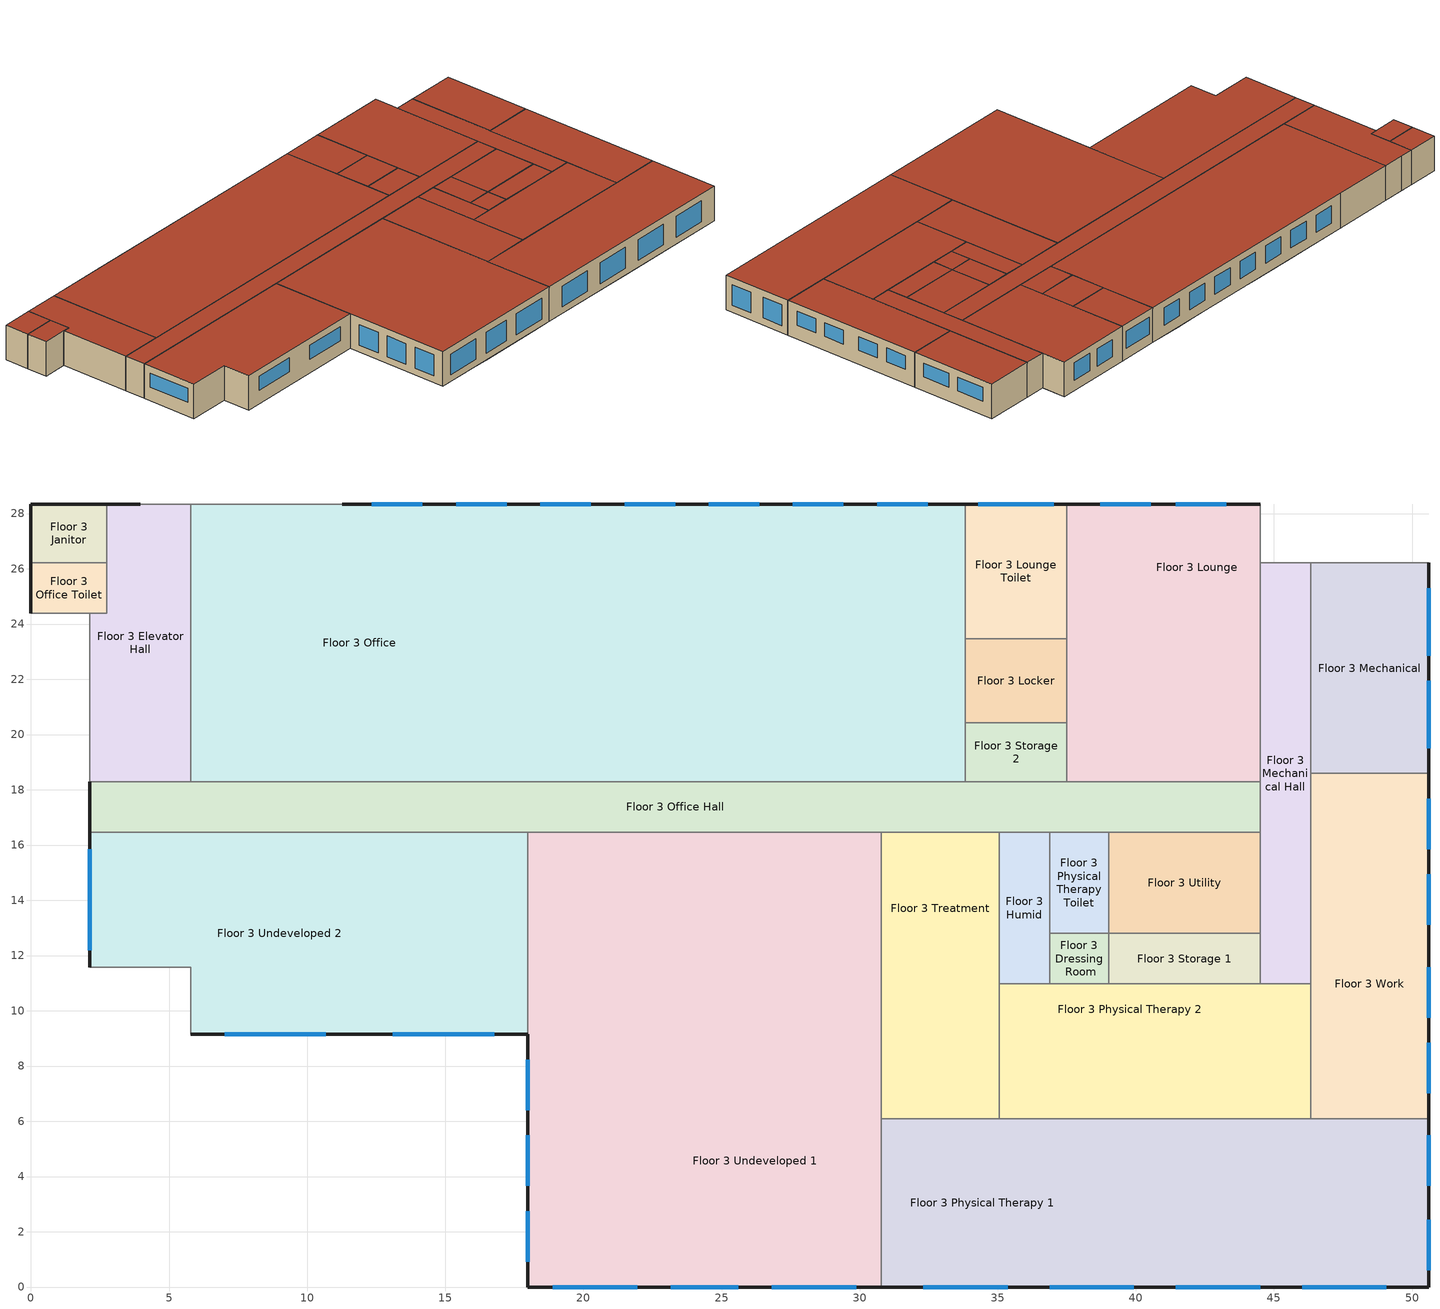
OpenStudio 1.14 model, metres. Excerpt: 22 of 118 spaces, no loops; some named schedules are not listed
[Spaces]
Floor 3 Work
 floor to Floor 2 Utility: 50.6,18.59 50.6,15.85 46.33,15.85 46.33,18.59 z6.1
 floor to Floor 2 Office: 50.6,15.85 50.6,6.1 46.33,6.1 46.33,15.85 z6.1
 wall outside: 50.6,6.1 50.6,18.59 z6.1:9.14
 wall to Floor 3 Physical Therapy 2: 46.33,10.97 46.33,6.1 z6.1:9.14
 wall to Floor 3 Mechanical: 50.6,18.59 46.33,18.59 z6.1:9.14
 wall to Floor 3 Physical Therapy 1: 46.33,6.1 50.6,6.1 z6.1:9.14
 wall to Floor 3 Mechanical Hall: 46.33,18.59 46.33,10.97 z6.1:9.14
 window: 50.6,13.11 50.6,14.94 / 50.6,15.85 50.6,17.68 / 50.6,7.01 50.6,8.84 / 50.6,9.75 50.6,11.58 z7.32:8.53
 roof outside: 50.6,6.1 50.6,18.59 46.33,18.59 46.33,6.1 z9.14
Floor 3 Dressing Room
 floor to Floor 2 X-Ray: 39.01,12.8 39.01,10.97 36.88,10.97 36.88,12.8 z6.1
 wall to Floor 3 Storage 1: 39.01,10.97 39.01,12.8 z6.1:9.14
 wall to Floor 3 Physical Therapy 2: 36.88,10.97 39.01,10.97 z6.1:9.14
 wall to Floor 3 Physical Therapy Toilet: 39.01,12.8 36.88,12.8 z6.1:9.14
 wall to Floor 3 Humid: 36.88,12.8 36.88,10.97 z6.1:9.14
 roof outside: 39.01,10.97 39.01,12.8 36.88,12.8 36.88,10.97 z9.14
Floor 3 Physical Therapy Toilet
 floor to Floor 2 X-Ray: 39.01,16.46 39.01,12.8 36.88,12.8 36.88,16.46 z6.1
 wall to Floor 3 Office Hall: 39.01,16.46 36.88,16.46 z6.1:9.14
 wall to Floor 3 Utility: 39.01,12.8 39.01,16.46 z6.1:9.14
 wall to Floor 3 Humid: 36.88,16.46 36.88,12.8 z6.1:9.14
 roof outside: 39.01,12.8 39.01,16.46 36.88,16.46 36.88,12.8 z9.14
Floor 3 Lounge
 floor to Floor 2 Storage 2: 44.5,23.77 44.5,21.34 39.93,21.34 39.93,23.77 z6.1
 floor to Floor 2 Exam 6: 44.5,28.35 44.5,23.77 39.93,23.77 39.93,28.35 z6.1
 floor to Floor 2 Exam Hall 4: 39.93,28.35 39.93,18.29 38.1,18.29 38.1,28.35 z6.1
 floor to Floor 2 Exam 7: 38.1,28.35 38.1,18.29 37.49,18.29 37.49,28.35 z6.1
 floor to Floor 2 Nurse Station 1: 44.5,21.34 44.5,18.29 39.93,18.29 39.93,21.34 z6.1
 wall outside: 44.5,28.35 37.49,28.35 z6.1:9.14
 wall to Floor 3 Lounge Toilet: 37.49,28.35 37.49,23.47 z6.1:9.14
 wall to NE Stair: 44.5,26.21 44.5,28.35 z6.1:9.14
 wall to Floor 3 Office Hall: 37.49,18.29 44.5,18.29 z6.1:9.14
 wall to Floor 3 Locker: 37.49,23.47 37.49,20.42 z6.1:9.14
 wall to Floor 3 Storage 2: 37.49,20.42 37.49,18.29 z6.1:9.14
 wall to Floor 3 Mechanical Hall: 44.5,18.29 44.5,26.21 z6.1:9.14
 window: 40.54,28.35 38.71,28.35 / 43.28,28.35 41.45,28.35 z7.01:8.53
 roof outside: 44.5,18.29 44.5,28.35 37.49,28.35 37.49,18.29 z9.14
Floor 3 Elevator Hall
 floor to Floor 2 Work: 5.79,28.35 5.79,18.29 2.13,18.29 2.13,24.38 2.74,24.38 2.74,28.35 z6.1
 wall outside: 3.96,28.35 2.74,28.35 z6.1:9.14
 wall to NW Elevator: 2.13,24.38 2.13,18.29 z6.1:9.14
 wall to Floor 3 Office: 5.79,18.29 5.79,28.35 z6.1:9.14
 wall to Floor 3 Office Toilet: 2.74,26.21 2.74,24.38 2.13,24.38 z6.1:9.14
 wall to Floor 3 Office Hall: 2.13,18.29 5.79,18.29 z6.1:9.14
 wall to Floor 3 Janitor: 2.74,28.35 2.74,26.21 z6.1:9.14
 wall to NW Stair: 5.79,28.35 3.96,28.35 z6.1:9.14
 roof outside: 5.79,18.29 5.79,28.35 2.74,28.35 2.74,24.38 2.13,24.38 2.13,18.29 z9.14
Floor 3 Physical Therapy 2
 floor to Floor 2 Exam Hall 3: 39.93,9.14 39.93,6.1 38.1,6.1 38.1,9.14 z6.1
 floor to Floor 2 Lounge: 44.5,9.14 44.5,6.1 42.06,6.1 42.06,9.14 z6.1
 floor to Floor 2 Dictation: 42.06,9.14 42.06,6.1 39.93,6.1 39.93,9.14 z6.1
 floor to Floor 2 Exam 3: 38.1,9.14 38.1,6.1 35.05,6.1 35.05,9.14 z6.1
 floor to Floor 2 Office Hall: 46.33,10.97 46.33,6.1 44.5,6.1 44.5,10.97 z6.1
 floor to Floor 2 Reception Hall: 44.5,10.97 44.5,9.14 35.05,9.14 35.05,10.97 z6.1
 wall to Floor 3 Physical Therapy 1: 35.05,6.1 46.33,6.1 z6.1:9.14
 wall to Floor 3 Mechanical Hall: 46.33,10.97 44.5,10.97 z6.1:9.14
 wall to Floor 3 Treatment: 35.05,10.97 35.05,6.1 z6.1:9.14
 wall to Floor 3 Storage 1: 44.5,10.97 39.01,10.97 z6.1:9.14
 wall to Floor 3 Humid: 36.88,10.97 35.05,10.97 z6.1:9.14
 roof outside: 46.33,6.1 46.33,10.97 35.05,10.97 35.05,6.1 z9.14
Floor 3 Office
 floor to Floor 2 Storage 3: 28.96,23.77 28.96,21.34 23.47,21.34 23.47,23.77 z6.1
 floor to Floor 2 Exam 8: 28.96,28.35 28.96,23.77 23.47,23.77 23.47,28.35 z6.1
 floor to Floor 2 Exam Hall 5: 30.78,28.35 30.78,18.29 28.96,18.29 28.96,28.35 z6.1
 floor to Floor 2 Exam 9: 21.64,28.35 21.64,18.29 17.98,18.29 17.98,28.35 z6.1
 floor to Floor 2 Work: 17.98,28.35 17.98,18.29 5.79,18.29 5.79,28.35 z6.1
 floor to Floor 2 Exam Hall 6: 23.47,28.35 23.47,18.29 21.64,18.29 21.64,28.35 z6.1
 floor to Floor 2 Nurse Station 2: 28.96,21.34 28.96,18.29 23.47,18.29 23.47,21.34 z6.1
 floor to Floor 2 Exam 7: 33.83,28.35 33.83,18.29 30.78,18.29 30.78,28.35 z6.1
 wall outside: 33.83,28.35 11.28,28.35 z6.1:9.14
 wall to Floor 3 Office Hall: 5.79,18.29 33.83,18.29 z6.1:9.14
 wall to Floor 3 Locker: 33.83,20.42 33.83,23.47 z6.1:9.14
 wall to Floor 3 Storage 2: 33.83,18.29 33.83,20.42 z6.1:9.14
 wall to NW Stair: 11.28,28.35 5.79,28.35 z6.1:9.14
 wall to Floor 3 Lounge Toilet: 33.83,23.47 33.83,28.35 z6.1:9.14
 window: 26.37,28.35 24.54,28.35 / 17.22,28.35 15.39,28.35 / 23.32,28.35 21.49,28.35 / 14.17,28.35 12.34,28.35 / 32.46,28.35 30.63,28.35 / 29.41,28.35 27.58,28.35 / 20.27,28.35 18.44,28.35 z7.01:8.53
 roof outside: 33.83,18.29 33.83,28.35 5.79,28.35 5.79,18.29 z9.14
Floor 3 Storage 1
 floor to Floor 2 Scheduling 1: 44.5,12.8 44.5,10.97 39.01,10.97 39.01,12.8 z6.1
 wall to Floor 3 Mechanical Hall: 44.5,10.97 44.5,12.8 z6.1:9.14
 wall to Floor 3 Utility: 44.5,12.8 39.01,12.8 z6.1:9.14
 roof outside: 44.5,10.97 44.5,12.8 39.01,12.8 39.01,10.97 z9.14
Floor 3 Utility
 floor to Floor 2 Scheduling 1: 44.5,16.46 44.5,12.8 39.01,12.8 39.01,16.46 z6.1
 wall to Floor 3 Mechanical Hall: 44.5,12.8 44.5,16.46 z6.1:9.14
 wall to Floor 3 Office Hall: 44.5,16.46 39.01,16.46 z6.1:9.14
 roof outside: 44.5,12.8 44.5,16.46 39.01,16.46 39.01,12.8 z9.14
Floor 3 Physical Therapy 1
 floor to Floor 2 Office Hall: 46.33,6.1 46.33,3.66 44.5,3.66 44.5,6.1 z6.1
 floor to Floor 2 Conference: 50.6,3.66 50.6,0 42.06,0 42.06,3.66 z6.1
 floor to Floor 2 Conference Toilet: 44.5,6.1 44.5,3.66 42.06,3.66 42.06,6.1 z6.1
 floor to Floor 2 Exam Hall 3: 39.93,6.1 39.93,0 38.1,0 38.1,6.1 z6.1
 floor to Floor 2 Exam 3: 38.1,6.1 38.1,0 30.78,0 30.78,6.1 z6.1
 floor to Floor 2 Storage 1: 42.06,6.1 42.06,3.66 39.93,3.66 39.93,6.1 z6.1
 floor to Floor 2 Exam 4: 42.06,3.66 42.06,0 39.93,0 39.93,3.66 z6.1
 floor to Floor 2 Office: 50.6,6.1 50.6,3.66 46.33,3.66 46.33,6.1 z6.1
 wall outside: 30.78,0 50.6,0 50.6,6.1 z6.1:9.14
 wall to Floor 3 Undeveloped 1: 30.78,6.1 30.78,0 z6.1:9.14
 wall to Floor 3 Treatment: 35.05,6.1 30.78,6.1 z6.1:9.14
 window: 32.31,0 35.36,0 / 36.88,0 39.93,0 / 46.02,0 49.07,0 / 41.45,0 44.5,0 / 50.6,3.66 50.6,5.49 / 50.6,0.61 50.6,2.44 z6.71:8.53
 roof outside: 50.6,0 50.6,6.1 30.78,6.1 30.78,0 z9.14
Floor 3 Office Toilet
 floor to Floor 2 Work Toilet: 2.74,26.21 2.74,24.38 0,24.38 0,26.21 z6.1
 wall outside: 0,26.21 0,24.38 z6.1:9.14
 wall to NW Elevator: 0,24.38 2.13,24.38 z6.1:9.14
 wall to Floor 3 Janitor: 2.74,26.21 0,26.21 z6.1:9.14
 roof outside: 2.74,24.38 2.74,26.21 0,26.21 0,24.38 z9.14
Floor 3 Office Hall
 floor to Floor 2 Work Hall: 44.5,18.29 44.5,16.46 2.13,16.46 2.13,18.29 z6.1
 wall outside: 2.13,18.29 2.13,16.46 z6.1:9.14
 wall to Floor 3 Humid: 35.05,16.46 36.88,16.46 z6.1:9.14
 wall to Floor 3 Undeveloped 2: 2.13,16.46 17.98,16.46 z6.1:9.14
 wall to Floor 3 Undeveloped 1: 17.98,16.46 30.78,16.46 z6.1:9.14
 wall to Floor 3 Storage 2: 37.49,18.29 33.83,18.29 z6.1:9.14
 wall to Floor 3 Mechanical Hall: 44.5,16.46 44.5,18.29 z6.1:9.14
 wall to Floor 3 Treatment: 30.78,16.46 35.05,16.46 z6.1:9.14
 roof outside: 44.5,16.46 44.5,18.29 2.13,18.29 2.13,16.46 z9.14
Floor 3 Humid
 floor to Floor 2 X-Ray: 36.88,16.46 36.88,10.97 35.05,10.97 35.05,16.46 z6.1
 wall to Floor 3 Treatment: 35.05,16.46 35.05,10.97 z6.1:9.14
 roof outside: 36.88,10.97 36.88,16.46 35.05,16.46 35.05,10.97 z9.14
Floor 3 Undeveloped 1
 floor to Floor 2 Exam 2: 28.96,9.14 28.96,0 23.47,0 23.47,9.14 z6.1
 floor to Floor 2 X-Ray: 30.78,16.46 30.78,10.97 23.77,10.97 23.77,16.46 z6.1
 floor to Floor 2 Exam 1: 21.64,9.14 21.64,0 17.98,0 17.98,9.14 z6.1
 floor to Floor 2 Exam Hall 2: 30.78,9.14 30.78,0 28.96,0 28.96,9.14 z6.1
 floor to Floor 2 Scheduling 2: 23.77,16.46 23.77,10.97 17.98,10.97 17.98,16.46 z6.1
 floor to Floor 2 Reception Hall: 30.78,10.97 30.78,9.14 17.98,9.14 17.98,10.97 z6.1
 floor to Floor 2 Exam Hall 1: 23.47,9.14 23.47,0 21.64,0 21.64,9.14 z6.1
 wall outside: 17.98,9.14 17.98,0 30.78,0 z6.1:9.14
 wall to Floor 3 Undeveloped 2: 17.98,16.46 17.98,9.14 z6.1:9.14
 wall to Floor 3 Treatment: 30.78,6.1 30.78,16.46 z6.1:9.14
 window: 17.98,8.23 17.98,6.4 / 17.98,2.74 17.98,0.91 / 17.98,5.49 17.98,3.66 / 26.82,0 29.87,0 / 23.16,0 25.6,0 / 18.9,0 21.95,0 z6.71:8.53
 roof outside: 30.78,0 30.78,16.46 17.98,16.46 17.98,0 z9.14
Floor 3 Mechanical Hall
 floor to Floor 2 Office Hall: 46.33,26.21 46.33,10.97 44.5,10.97 44.5,26.21 z6.1
 wall to NE Stair: 46.33,26.21 44.5,26.21 z6.1:9.14
 wall to Floor 3 Mechanical: 46.33,18.59 46.33,26.21 z6.1:9.14
 roof outside: 46.33,10.97 46.33,26.21 44.5,26.21 44.5,10.97 z9.14
Floor 3 Treatment
 floor to Floor 2 Reception Hall: 35.05,10.97 35.05,9.14 30.78,9.14 30.78,10.97 z6.1
 floor to Floor 2 Exam 3: 35.05,9.14 35.05,6.1 30.78,6.1 30.78,9.14 z6.1
 floor to Floor 2 X-Ray: 35.05,16.46 35.05,10.97 30.78,10.97 30.78,16.46 z6.1
 roof outside: 35.05,6.1 35.05,16.46 30.78,16.46 30.78,6.1 z9.14
Floor 3 Undeveloped 2
 floor to Floor 2 Reception: 15.85,16.46 15.85,9.14 5.79,9.14 5.79,11.58 2.13,11.58 2.13,16.46 z6.1
 floor to Floor 2 Reception Hall: 17.98,10.97 17.98,9.14 15.85,9.14 15.85,10.97 z6.1
 floor to Floor 2 Reception Toilet: 17.98,16.46 17.98,10.97 15.85,10.97 15.85,16.46 z6.1
 wall outside: 2.13,16.46 2.13,11.58 / 5.79,9.14 17.98,9.14 z6.1:9.14
 wall to SW Stair: 2.13,11.58 5.79,11.58 5.79,9.14 z6.1:9.14
 window: 7.01,9.14 10.67,9.14 / 13.11,9.14 16.76,9.14 / 2.13,15.85 2.13,12.19 z7.32:8.53
 roof outside: 17.98,9.14 17.98,16.46 2.13,16.46 2.13,11.58 5.79,11.58 5.79,9.14 z9.14
Floor 3 Janitor
 floor to Floor 2 Janitor: 2.74,28.35 2.74,26.21 0,26.21 0,28.35 z6.1
 wall outside: 2.74,28.35 0,28.35 0,26.21 z6.1:9.14
 roof outside: 2.74,26.21 2.74,28.35 0,28.35 0,26.21 z9.14
Floor 3 Locker
 floor to Floor 2 Exam 7: 37.49,23.47 37.49,20.42 33.83,20.42 33.83,23.47 z6.1
 wall to Floor 3 Storage 2: 33.83,20.42 37.49,20.42 z6.1:9.14
 wall to Floor 3 Lounge Toilet: 37.49,23.47 33.83,23.47 z6.1:9.14
 roof outside: 37.49,20.42 37.49,23.47 33.83,23.47 33.83,20.42 z9.14
Floor 3 Mechanical
 floor to Floor 2 Exam 5: 50.6,26.21 50.6,18.59 46.33,18.59 46.33,26.21 z6.1
 wall outside: 50.6,18.59 50.6,26.21 z6.1:9.14
 wall to NE Stair: 50.6,26.21 46.33,26.21 z6.1:9.14
 window: 50.6,22.86 50.6,25.3 / 50.6,19.51 50.6,21.95 z7.32:8.53
 roof outside: 50.6,18.59 50.6,26.21 46.33,26.21 46.33,18.59 z9.14
Floor 3 Lounge Toilet
 floor to Floor 2 Exam 7: 37.49,28.35 37.49,23.47 33.83,23.47 33.83,28.35 z6.1
 wall outside: 37.49,28.35 33.83,28.35 z6.1:9.14
 window: 37.03,28.35 34.29,28.35 z7.01:8.53
 roof outside: 37.49,23.47 37.49,28.35 33.83,28.35 33.83,23.47 z9.14
Floor 3 Storage 2
 floor to Floor 2 Exam 7: 37.49,20.42 37.49,18.29 33.83,18.29 33.83,20.42 z6.1
 roof outside: 37.49,18.29 37.49,20.42 33.83,20.42 33.83,18.29 z9.14
[Site]
Miami Intl Ap_FL_USA: Latitude {deg}=25.82; Longitude {deg}=-80.3; Time Zone {hr}=-5; Elevation {m}=11; Terrain=City
[Building]
90.1-2013-Outpatient-ASHRAE 169-1A created: 2018-06-08 20:25:03 -0700: North Axis {deg}=0; Default Construction Set=90.1-2013 - Outpatient - ASHRAE 169-1A; Standards Building Type=Outpatient
[Site:GroundTemperature:BuildingSurface]
20.96, 20.96, 20.99, 21.06, 21.1, 21.99, 22.14, 22.18, 22.17, 21.28, 21.11, 21.01
[Site:WaterMainsTemperature]
Calculation Method=Correlation; Annual Average Outdoor Air Temperature {C}=24.4917; Maximum Difference In Monthly Average Outdoor Air Temperatures {deltaC}=8.7
[SizingPeriod:DesignDay] Barometric Pressure {Pa}=101193; Sky Clearness=0; Rain Indicator=0; Snow Indicator=0; Day of Month=21; Daylight Saving Time Indicator=0; Humidity Indicating Type=Wetbulb; Dry-Bulb Temperature Range Modifier Type=DefaultMultipliers
Name | Maximum Dry-Bulb Temperature {C} | Daily Dry-Bulb Temperature Range {deltaC} | Humidity Indicating Conditions at Maximum Dry-Bulb | Wind Speed {m/s} | Wind Direction {deg} | Month | Day Type | Solar Model Indicator | ASHRAE Taub | ASHRAE Taud
Miami Intl Ap Ann Htg 99.6% Condns DB | 8.7 | 0 | 8.7 | 3.8 | 340 | 1 | WinterDesignDay | ASHRAEClearSky
Miami Intl Ap Ann Clg .4% Condns DB=>MWB | 33.2 | 6.7 | 25.3 | 4.5 | 140 | 7 | SummerDesignDay | ASHRAETau | 0.528 | 1.905
[ClimateZones]
Climate Zone Value 1=1A
[Material:NoMass] Thermal Absorptance=0.9; Solar Absorptance=0.7
Name | Roughness | Thermal Resistance {m2-K/W} | Visible Absorptance
CP02 CARPET PAD | VeryRough | 0.21648 | 0.8
Typical Insulation R-0.54; Typical Insulation R-0.54 1 | Smooth | 0.0945033 | 0.7
Typical Carpet Pad | Smooth | 0.21648 | 0.8
Typical Insulation R-5.89 | Smooth | 1.03652 | 0.7
Typical Insulation R-19.72 | Smooth | 3.4722 | 0.7
Typical Insulation R-0.58; Typical Insulation R-0.58 1 | Smooth | 0.101875 | 0.7
Typical Insulation R-9.34 | Smooth | 1.64441 | 0.7
Typical Insulation R-23.61 | Smooth | 4.15799 | 0.7
[Material]
Name | Roughness | Thickness {m} | Conductivity {W/m-K} | Density {kg/m3} | Specific Heat {J/kg-K} | Thermal Absorptance | Solar Absorptance | Visible Absorptance
100mm Normalweight concrete floor | MediumSmooth | 0.1016 | 2.31 | 2322 | 832
G01 13mm gypsum board | Smooth | 0.0127 | 0.16 | 800 | 1090 | 0.9 | 0.7 | 0.5
4 in. Normalweight Concrete Floor | MediumRough | 0.1016 | 2.31 | 2322 | 832 | 0.9 | 0.7 | 0.7
25mm Stucco | Smooth | 0.0254 | 0.72 | 1856 | 840 | 0.9 | 0.7 | 0.7
5/8 in. Gypsum Board | MediumSmooth | 0.0159 | 0.16 | 800 | 1090 | 0.9 | 0.7 | 0.7
Roof Membrane - Highly Reflective | VeryRough | 0.0095 | 0.16 | 1121.29 | 1460 | 0.75 | 0.45 | 0.7
Metal Roof Surface; F08 Metal surface | Smooth | 0.0008 | 45.28 | 7824 | 500 | 0.9 | 0.7 | 0.7
8 in. Normalweight Concrete Floor | MediumRough | 0.2032 | 2.31 | 2322 | 832 | 0.9 | 0.7 | 0.7
8 in. Concrete Block Basement Wall | MediumRough | 0.2032 | 1.326 | 1842 | 912 | 0.9 | 0.7 | 0.7
G05 25mm wood | MediumSmooth | 0.0254 | 0.15 | 608 | 1630 | 0.9 | 0.5 | 0.5
Metal Siding | Smooth | 0.0015 | 44.96 | 7688.86 | 410 | 0.9 | 0.7 | 0.7
1/2IN Gypsum | Smooth | 0.0127 | 0.16 | 784.9 | 830 | 0.9 | 0.4 | 0.4
Metal Roof Surface - Highly Reflective | Smooth | 0.0008 | 45.28 | 7824 | 500 | 0.75 | 0.45 | 0.7
6 in. Normalweight Concrete Floor | MediumRough | 0.1524 | 2.31 | 2322 | 832 | 0.9 | 0.7 | 0.7
Std Wood 6inch | MediumSmooth | 0.15 | 0.12 | 540 | 1210 | 0.9 | 0.7 | 0.7
[Construction]
Typical Insulated Exterior Mass Floor R-3.11: Typical Insulation R-0.54, 4 in. Normalweight Concrete Floor, Typical Carpet Pad
Typical Insulated Steel Framed Exterior Wall R-8.06: 25mm Stucco, 5/8 in. Gypsum Board, Typical Insulation R-5.89, 5/8 in. Gypsum Board
Typical IEAD Roof - Highly Reflective R-20.83: Roof Membrane - Highly Reflective, Typical Insulation R-19.72, Metal Roof Surface
Typical Interior Floor: 100mm Normalweight concrete floor, CP02 CARPET PAD
Typical Interior Wall: G01 13mm gypsum board, G01 13mm gypsum board
Typical Interior Ceiling: CP02 CARPET PAD, 100mm Normalweight concrete floor
Typical Insulated Carpeted 8in Slab Floor: 8 in. Normalweight Concrete Floor, Typical Carpet Pad
Typical Insulated Basement Mass Wall: 8 in. Concrete Block Basement Wall
U 0.60 SHGC 0.25 Dbl 2.5mm air: Glass_2175_LayerAvg, Gap_1_W_0_0025, Glass_2022F_LayerAvg
Typical Insulated Metal Door R-1.43: F08 Metal surface, Typical Insulation R-0.58
Typical Overhead Door: Typical Insulation R-0.54 1
Window_U_0.75_SHGC_0.35_Skylight_Frame_Width_2.339_in: Glass_2052_LayerAvg, Gap_1_W_0_0018, Glass_2027F_LayerAvg
Typical Interior Window: Clear 3mm
Typical Interior Door; Typical Interior Partition: G05 25mm wood
Typical Insulated Exterior Mass Floor R-3.11 1: Typical Insulation R-0.54 1, 4 in. Normalweight Concrete Floor, Typical Carpet Pad
Typical Insulated Metal Building Wall R-10.64: Metal Siding, Typical Insulation R-9.34, 1/2IN Gypsum
Typical Insulated Metal Building Roof - Highly Reflective R-24.39: Metal Roof Surface - Highly Reflective, Typical Insulation R-23.61
Typical Insulated Carpeted 6in Slab Floor: 6 in. Normalweight Concrete Floor, Typical Carpet Pad
Typical Insulated Metal Door R-1.43 1: F08 Metal surface, Typical Insulation R-0.58 1
InteriorFurnishings: Std Wood 6inch
[DefaultConstructionSet] Interior Partition Construction=Typical Interior Partition
Name | Default Exterior Surface Constructions | Default Interior Surface Constructions | Default Ground Contact Surface Constructions | Default Exterior SubSurface Constructions | Default Interior SubSurface Constructions
90.1-2013 - Outpatient - ASHRAE 169-1A | Default Surface Constructions 1 | Default Surface Constructions 2 | Default Surface Constructions 3 | Default Sub Surface Constructions 1 | Default Sub Surface Constructions 2
90.1-2013 - Outpatient - Office - ASHRAE 169-1A | Default Surface Constructions 4 | Default Surface Constructions 5 | Default Surface Constructions 6 | Default Sub Surface Constructions 3 | Default Sub Surface Constructions 4
[DefaultSurfaceConstructions]
Name | Floor Construction | Wall Construction | Roof Ceiling Construction
Default Surface Constructions 1 | Typical Insulated Exterior Mass Floor R-3.11 | Typical Insulated Steel Framed Exterior Wall R-8.06 | Typical IEAD Roof - Highly Reflective R-20.83
Default Surface Constructions 2; Default Surface Constructions 5 | Typical Interior Floor | Typical Interior Wall | Typical Interior Ceiling
Default Surface Constructions 3 | Typical Insulated Carpeted 8in Slab Floor | Typical Insulated Basement Mass Wall
Default Surface Constructions 4 | Typical Insulated Exterior Mass Floor R-3.11 1 | Typical Insulated Metal Building Wall R-10.64 | Typical Insulated Metal Building Roof - Highly Reflective R-24.39
Default Surface Constructions 6 | Typical Insulated Carpeted 6in Slab Floor | Typical Insulated Basement Mass Wall
[DefaultSubSurfaceConstructions]
Name | Fixed Window Construction | Operable Window Construction | Door Construction | Overhead Door Construction | Skylight Construction | Tubular Daylight Dome Construction | Tubular Daylight Diffuser Construction
Default Sub Surface Constructions 1 | U 0.60 SHGC 0.25 Dbl 2.5mm air | U 0.60 SHGC 0.25 Dbl 2.5mm air | Typical Insulated Metal Door R-1.43 | Typical Overhead Door | Window_U_0.75_SHGC_0.35_Skylight_Frame_Width_2.339_in | Typical Interior Window | Typical Interior Window
Default Sub Surface Constructions 2; Default Sub Surface Constructions 4 | Typical Interior Window | Typical Interior Window | Typical Interior Door
Default Sub Surface Constructions 3 | U 0.60 SHGC 0.25 Dbl 2.5mm air | U 0.60 SHGC 0.25 Dbl 2.5mm air | Typical Insulated Metal Door R-1.43 1 | Typical Overhead Door | Window_U_0.75_SHGC_0.35_Skylight_Frame_Width_2.339_in | Typical Interior Window | Typical Interior Window
[WindowMaterial:Glazing] Optical Data Type=SpectralAverage; Infrared Transmittance at Normal Incidence=0; Back Side Infrared Hemispherical Emissivity=0.84; Dirt Correction Factor for Solar and Visible Transmittance=1; Solar Diffusing=No
Name | Thickness {m} | Solar Transmittance at Normal Incidence | Front Side Solar Reflectance at Normal Incidence | Back Side Solar Reflectance at Normal Incidence | Visible Transmittance at Normal Incidence | Front Side Visible Reflectance at Normal Incidence | Back Side Visible Reflectance at Normal Incidence | Front Side Infrared Hemispherical Emissivity | Conductivity {W/m-K}
Glass_2175_LayerAvg | 0.0086 | 0.167758 | 0.217606 | 0.437978 | 0.416044 | 0.078729 | 0.10654 | 0.84 | 1
Glass_2022F_LayerAvg | 0.0039 | 0.355897 | 0.394095 | 0.265645 | 0.677694 | 0.042734 | 0.05547 | 0.046 | 1
Glass_2052_LayerAvg | 0.00837 | 0.507767 | 0.054228 | 0.0544931 | 0.586833 | 0.05805 | 0.058397 | 0.84 | 1
Glass_2027F_LayerAvg | 0.004 | 0.369744 | 0.470069 | 0.340935 | 0.765222 | 0.0546 | 0.073741 | 0.03675 | 1
Clear 3mm | 0.003 | 0.837 | 0.075 | 0.075 | 0.898 | 0.081 | 0.081 | 0.84 | 0.9
[WindowMaterial:Gas] Gas Type=Air
Name | Thickness {m}
Gap_1_W_0_0025 | 0.0025
Gap_1_W_0_0018 | 0.0018
[Space] Building Story=Building Story 3; Part of Total Floor Area=Yes
Name | Space Type | Thermal Zone
Floor 3 Work | Outpatient Office | Floor 3 Work ZN
Floor 3 Dressing Room | Outpatient DressingRoom | Floor 3 Dressing Room ZN
Floor 3 Physical Therapy Toilet | Outpatient Toilet | Floor 3 Physical Therapy Toilet ZN
Floor 3 Office Toilet | Outpatient Toilet | Floor 3 Office Toilet ZN
Floor 3 Lounge | Outpatient Lounge | Floor 3 Lounge ZN
Floor 3 Elevator Hall | Outpatient Hall_infil | Floor 3 Elevator Hall ZN
Floor 3 Physical Therapy 2 | Outpatient PhysicalTherapy | Floor 3 Physical Therapy 2 ZN
Floor 3 Office | Outpatient Office | Floor 3 Office ZN
Floor 3 Mechanical | Outpatient Elec/MechRoom | Floor 3 Mechanical ZN
Floor 3 Storage 1 | Outpatient Janitor | Floor 3 Storage 1 ZN
Floor 3 Utility | Outpatient Janitor | Floor 3 Utility ZN
Floor 3 Physical Therapy 1 | Outpatient PhysicalTherapy | Floor 3 Physical Therapy 1 ZN
Floor 3 Locker | Outpatient LockerRoom | Floor 3 Locker ZN
Floor 3 Office Hall | Outpatient Hall_infil | Floor 3 Office Hall ZN
Floor 3 Humid | Outpatient Office | Floor 3 Humid ZN
Floor 3 Undeveloped 2 | Outpatient Undeveloped | Floor 3 Undeveloped 2 ZN
Floor 3 Undeveloped 1 | Outpatient Undeveloped | Floor 3 Undeveloped 1 ZN
Floor 3 Mechanical Hall | Outpatient Hall | Floor 3 Mechanical Hall ZN
Floor 3 Treatment | Outpatient Exam | Floor 3 Treatment ZN
Floor 3 Janitor | Outpatient Janitor | Floor 3 Janitor ZN
Floor 3 Lounge Toilet | Outpatient Toilet | Floor 3 Lounge Toilet ZN
Floor 3 Storage 2 | Outpatient Janitor | Floor 3 Storage 2 ZN
[SpaceType] Standards Building Type=Outpatient
Name | Default Schedule Set | Design Specification Outdoor Air Object | Standards Space Type | Default Construction Set
Outpatient DressingRoom | Outpatient DressingRoom Schedule Set | Outpatient DressingRoom Ventilation | DressingRoom
Outpatient Elec/MechRoom | Outpatient Elec/MechRoom Schedule Set | Outpatient Elec/MechRoom Ventilation | Elec/MechRoom
Outpatient Exam | Outpatient Exam Schedule Set | Outpatient Exam Ventilation | Exam
Outpatient Hall | Outpatient Hall Schedule Set | Outpatient Hall Ventilation | Hall
Outpatient Hall_infil | Outpatient Hall_infil Schedule Set | Outpatient Hall_infil Ventilation | Hall_infil
Outpatient Janitor | Outpatient Janitor Schedule Set | Outpatient Janitor Ventilation | Janitor
Outpatient LockerRoom | Outpatient LockerRoom Schedule Set | Outpatient LockerRoom Ventilation | LockerRoom
Outpatient Lounge | Outpatient Lounge Schedule Set | Outpatient Lounge Ventilation | Lounge
Outpatient Office | Outpatient Office Schedule Set | Outpatient Office Ventilation | Office | 90.1-2013 - Outpatient - Office - ASHRAE 169-1A
Outpatient PhysicalTherapy | Outpatient PhysicalTherapy Schedule Set | Outpatient PhysicalTherapy Ventilation | PhysicalTherapy
Outpatient Toilet | Outpatient Toilet Schedule Set | Outpatient Toilet Ventilation | Toilet
Outpatient Undeveloped | Outpatient Undeveloped Schedule Set | Outpatient Undeveloped Ventilation | Undeveloped
[People:Definition] Number of People Calculation Method=People/Area; Fraction Radiant=0.3
Name | People per Space Floor Area {person/m2}
Outpatient DressingRoom People Definition; Outpatient Office People Definition | 0.0538196
Outpatient Exam People Definition; Outpatient PhysicalTherapy People Definition | 0.215493
Outpatient LockerRoom People Definition; Outpatient Lounge People Definition | 0.161566
[People] Work Efficiency Schedule=Work Efficiency Schedule; Clothing Insulation Schedule=Clothing Schedule; Air Velocity Schedule=Air Velocity Schedule
Name | People Definition | Space or SpaceType
Outpatient DressingRoom People | Outpatient DressingRoom People Definition | Outpatient DressingRoom
Outpatient Exam People | Outpatient Exam People Definition | Outpatient Exam
Outpatient LockerRoom People | Outpatient LockerRoom People Definition | Outpatient LockerRoom
Outpatient Lounge People | Outpatient Lounge People Definition | Outpatient Lounge
Outpatient Office People | Outpatient Office People Definition | Outpatient Office
Outpatient PhysicalTherapy People | Outpatient PhysicalTherapy People Definition | Outpatient PhysicalTherapy
[Lights:Definition] Design Level Calculation Method=Watts/Area; Fraction Radiant=0.7; Fraction Visible=0.2
Name | Watts per Space Floor Area {W/m2}
Outpatient DressingRoom Lights Definition; Outpatient Office Lights Definition | 11.9479
Outpatient Elec/MechRoom Lights Definition; Outpatient Exam Lights Definition | 17.8681
Outpatient Hall Lights Definition; Outpatient Hall_infil Lights Definition | 8.52502
Outpatient Janitor Lights Definition; Outpatient Undeveloped Lights Definition | 6.78126
Outpatient LockerRoom Lights Definition; Outpatient Lounge Lights Definition | 9.9028
Outpatient PhysicalTherapy Lights Definition | 9.79516
Outpatient Toilet Lights Definition | 10.5486
[Lights] Fraction Replaceable=1
Name | Lights Definition | Space or SpaceType
Outpatient DressingRoom Lights | Outpatient DressingRoom Lights Definition | Outpatient DressingRoom
Outpatient Elec/MechRoom Lights | Outpatient Elec/MechRoom Lights Definition | Outpatient Elec/MechRoom
Outpatient Exam Lights | Outpatient Exam Lights Definition | Outpatient Exam
Outpatient Hall Lights | Outpatient Hall Lights Definition | Outpatient Hall
Outpatient Hall_infil Lights | Outpatient Hall_infil Lights Definition | Outpatient Hall_infil
Outpatient Janitor Lights | Outpatient Janitor Lights Definition | Outpatient Janitor
Outpatient LockerRoom Lights | Outpatient LockerRoom Lights Definition | Outpatient LockerRoom
Outpatient Lounge Lights | Outpatient Lounge Lights Definition | Outpatient Lounge
Outpatient Office Lights | Outpatient Office Lights Definition | Outpatient Office
Outpatient PhysicalTherapy Lights | Outpatient PhysicalTherapy Lights Definition | Outpatient PhysicalTherapy
Outpatient Toilet Lights | Outpatient Toilet Lights Definition | Outpatient Toilet
Outpatient Undeveloped Lights | Outpatient Undeveloped Lights Definition | Outpatient Undeveloped
[ElectricEquipment:Definition] Design Level Calculation Method=Watts/Area; Fraction Radiant=0.5
Name | Watts per Space Floor Area {W/m2}
Outpatient DressingRoom Elec Equip Definition; Outpatient Exam Elec Equip Definition; Outpatient Office Elec Equip Definition; Outpatient Undeveloped Elec Equip Definition | 11.8403
Outpatient Elec/MechRoom Elec Equip Definition | 53.8196
Outpatient Hall Elec Equip Definition; Outpatient Hall_infil Elec Equip Definition; Outpatient Toilet Elec Equip Definition | 4.30556
Outpatient Janitor Elec Equip Definition | 1.07639
Outpatient LockerRoom Elec Equip Definition; Outpatient Lounge Elec Equip Definition | 32.2917
Outpatient PhysicalTherapy Elec Equip Definition | 16.1459
[ElectricEquipment]
Name | Electric Equipment Definition | Space or SpaceType
Outpatient DressingRoom Elec Equip | Outpatient DressingRoom Elec Equip Definition | Outpatient DressingRoom
Outpatient Elec/MechRoom Elec Equip | Outpatient Elec/MechRoom Elec Equip Definition | Outpatient Elec/MechRoom
Outpatient Exam Elec Equip | Outpatient Exam Elec Equip Definition | Outpatient Exam
Outpatient Hall Elec Equip | Outpatient Hall Elec Equip Definition | Outpatient Hall
Outpatient Hall_infil Elec Equip | Outpatient Hall_infil Elec Equip Definition | Outpatient Hall_infil
Outpatient Janitor Elec Equip | Outpatient Janitor Elec Equip Definition | Outpatient Janitor
Outpatient LockerRoom Elec Equip | Outpatient LockerRoom Elec Equip Definition | Outpatient LockerRoom
Outpatient Lounge Elec Equip | Outpatient Lounge Elec Equip Definition | Outpatient Lounge
Outpatient Office Elec Equip | Outpatient Office Elec Equip Definition | Outpatient Office
Outpatient PhysicalTherapy Elec Equip | Outpatient PhysicalTherapy Elec Equip Definition | Outpatient PhysicalTherapy
Outpatient Toilet Elec Equip | Outpatient Toilet Elec Equip Definition | Outpatient Toilet
Outpatient Undeveloped Elec Equip | Outpatient Undeveloped Elec Equip Definition | Outpatient Undeveloped
[DesignSpecification:OutdoorAir] Outdoor Air Flow per Person {m3/s-person}=0; Outdoor Air Flow Rate {m3/s}=0; Outdoor Air Flow Air Changes per Hour {1/hr}=0
Name | Outdoor Air Method | Outdoor Air Flow per Floor Area {m3/s-m2}
Outpatient DressingRoom Ventilation; Outpatient Office Ventilation | Sum | 0.0004318
Outpatient Elec/MechRoom Ventilation; Outpatient Toilet Ventilation |  | 0
Outpatient Exam Ventilation | Sum | 0.001524
Outpatient Hall Ventilation; Outpatient Hall_infil Ventilation | Sum | 0.0003048
Outpatient Janitor Ventilation; Outpatient Undeveloped Ventilation | Sum | 0.0006096
Outpatient LockerRoom Ventilation; Outpatient Lounge Ventilation | Sum | 0.000686054
Outpatient PhysicalTherapy Ventilation | Sum | 0.00152552
[DefaultScheduleSet] Number of People Schedule=OutPatientHealthCare BLDG_OCC_SCH; People Activity Level Schedule=OutPatientHealthCare ACTIVITY_SCH; Infiltration Schedule=OutPatientHealthCare INFIL_SCH
Name | Lighting Schedule | Electric Equipment Schedule
Outpatient DressingRoom Schedule Set; Outpatient LockerRoom Schedule Set; Outpatient Lounge Schedule Set; Outpatient Toilet Schedule Set | OutPatientHealthCare BLDG_LIGHT_SCH | OutPatientHealthCare BLDG_EQUIP_SCH_2013
Outpatient Elec/MechRoom Schedule Set | OutPatientHealthCare BLDG_LIGHT_STORAGE_SCH | OutPatientHealthCare BLDG_EQUIP_SCH_BASE
Outpatient Exam Schedule Set; Outpatient PhysicalTherapy Schedule Set | OutPatientHealthCare BLDG_LIGHT_EXAM_SCH | OutPatientHealthCare BLDG_EQUIP_SCH_2013
Outpatient Hall Schedule Set; Outpatient Hall_infil Schedule Set | OutPatientHealthCare BLDG_LIGHT_CORRIDOR_SCH | OutPatientHealthCare BLDG_EQUIP_SCH_2013
Outpatient Janitor Schedule Set | OutPatientHealthCare BLDG_LIGHT_STORAGE_SCH_20102013 | OutPatientHealthCare BLDG_EQUIP_SCH_2013
Outpatient Office Schedule Set | OutPatientHealthCare BLDG_LIGHT_OFFICE_SCH_20102013 | OutPatientHealthCare BLDG_EQUIP_SCH_2013
Outpatient Undeveloped Schedule Set | OutPatientHealthCare BLDG_LIGHT_STORAGE_SCH | OutPatientHealthCare BLDG_EQUIP_SCH_2013
[ThermostatSetpoint:DualSetpoint] Heating Setpoint Temperature Schedule=OutPatientHealthCare HTGSETP_SCH_YES_OPTIMUM
Name | Cooling Setpoint Temperature Schedule
Outpatient LockerRoom Thermostat 1; Outpatient PhysicalTherapy Thermostat 1; Outpatient PhysicalTherapy Thermostat 2; Outpatient Hall_infil Thermostat 2; Outpatient Hall Thermostat 9; Outpatient Toilet Thermostat 4; Outpatient Toilet Thermostat 5; Outpatient Lounge Thermostat 2; Outpatient Office Thermostat 5; Outpatient Hall_infil Thermostat 4; Outpatient Exam Thermostat 5; Outpatient Toilet Thermostat 7; Outpatient Office Thermostat 7; Outpatient Elec/MechRoom Thermostat 2; Outpatient DressingRoom Thermostat 2; Outpatient Office Thermostat 11 | OutPatientHealthCare CLGSETP_SCH_YES_OPTIMUM
Outpatient Janitor Thermostat 7; Outpatient Undeveloped Thermostat 1; Outpatient Janitor Thermostat 10; Outpatient Janitor Thermostat 13; Outpatient Janitor Thermostat 14; Outpatient Undeveloped Thermostat 2 | OutPatientHealthCare CLGSETP_SCH_NO_SETBACK
[SpaceInfiltration:DesignFlowRate] Schedule=OutPatientHealthCare INFIL_SCH; Design Flow Rate Calculation Method=Flow/ExteriorArea; Constant Term Coefficient=0; Temperature Term Coefficient=0; Velocity Term Coefficient=0.224; Velocity Squared Term Coefficient=0
Name | Space or SpaceType | Flow per Exterior Surface Area {m3/s-m2}
Floor 3 Elevator Hall Infiltration | Floor 3 Elevator Hall | 5.55681e-05
Floor 3 Janitor Infiltration | Floor 3 Janitor | 0.000408663
Floor 3 Lounge Infiltration | Floor 3 Lounge | 0.000132459
Floor 3 Lounge Toilet Infiltration | Floor 3 Lounge Toilet | 0.000219067
Floor 3 Mechanical Infiltration | Floor 3 Mechanical | 0.000237322
Floor 3 Office Infiltration | Floor 3 Office | 0.000111622
Floor 3 Office Hall Infiltration | Floor 3 Office Hall | 3.82264e-05
Floor 3 Office Toilet Infiltration | Floor 3 Office Toilet | 0.000299775
Floor 3 Physical Therapy 1 Infiltration | Floor 3 Physical Therapy 1 | 0.00022518
Floor 3 Undeveloped 1 Infiltration | Floor 3 Undeveloped 1 | 0.000137247
Floor 3 Undeveloped 2 Infiltration | Floor 3 Undeveloped 2 | 0.000186309
Floor 3 Work Infiltration | Floor 3 Work | 0.000237322
[InternalMass:Definition]
Internal Mass Definition 1: Construction=InteriorFurnishings; Design Level Calculation Method=SurfaceArea/Area; Surface Area per Space Floor Area=2
[InternalMass] Internal Mass Definition=Internal Mass Definition 1
Name | Space or SpaceType
Floor 3 Dressing Room Mass | Floor 3 Dressing Room
Floor 3 Elevator Hall Mass | Floor 3 Elevator Hall
Floor 3 Humid Mass | Floor 3 Humid
Floor 3 Janitor Mass | Floor 3 Janitor
Floor 3 Locker Mass | Floor 3 Locker
Floor 3 Lounge Mass | Floor 3 Lounge
Floor 3 Lounge Toilet Mass; Floor 3 Lounge Toilet Mass 1 | Floor 3 Lounge Toilet
Floor 3 Mechanical Mass | Floor 3 Mechanical
Floor 3 Mechanical Hall Mass | Floor 3 Mechanical Hall
Floor 3 Office Mass | Floor 3 Office
Floor 3 Office Hall Mass | Floor 3 Office Hall
Floor 3 Office Toilet Mass; Floor 3 Office Toilet Mass 1 | Floor 3 Office Toilet
Floor 3 Physical Therapy 1 Mass | Floor 3 Physical Therapy 1
Floor 3 Physical Therapy 2 Mass | Floor 3 Physical Therapy 2
Floor 3 Physical Therapy Toilet Mass; Floor 3 Physical Therapy Toilet Mass 1 | Floor 3 Physical Therapy Toilet
Floor 3 Storage 1 Mass | Floor 3 Storage 1
Floor 3 Storage 2 Mass | Floor 3 Storage 2
Floor 3 Treatment Mass | Floor 3 Treatment
Floor 3 Undeveloped 1 Mass | Floor 3 Undeveloped 1
Floor 3 Undeveloped 2 Mass | Floor 3 Undeveloped 2
Floor 3 Utility Mass | Floor 3 Utility
Floor 3 Work Mass | Floor 3 Work
[ThermalZone] Use Ideal Air Loads=No
Floor 3 Locker ZN: Thermostat=Outpatient LockerRoom Thermostat 1
Floor 3 Physical Therapy 1 ZN: Thermostat=Outpatient PhysicalTherapy Thermostat 1
Floor 3 Physical Therapy 2 ZN: Thermostat=Outpatient PhysicalTherapy Thermostat 2
Floor 3 Office Hall ZN: Thermostat=Outpatient Hall_infil Thermostat 2
Floor 3 Mechanical Hall ZN: Thermostat=Outpatient Hall Thermostat 9
Floor 3 Office Toilet ZN: Thermostat=Outpatient Toilet Thermostat 4
Floor 3 Lounge Toilet ZN: Thermostat=Outpatient Toilet Thermostat 5
Floor 3 Lounge ZN: Thermostat=Outpatient Lounge Thermostat 2; Primary Daylighting Control=Floor 3 Lounge Daylt Sensor 1; Fraction of Zone Controlled by Primary Daylighting Control=0.242424; Secondary Daylighting Control=Floor 3 Lounge Daylt Sensor 2; Fraction of Zone Controlled by Secondary Daylighting Control=0.242424
Floor 3 Humid ZN: Thermostat=Outpatient Office Thermostat 5
Floor 3 Elevator Hall ZN: Thermostat=Outpatient Hall_infil Thermostat 4
Floor 3 Treatment ZN: Thermostat=Outpatient Exam Thermostat 5
Floor 3 Utility ZN: Thermostat=Outpatient Janitor Thermostat 7
Floor 3 Undeveloped 2 ZN: Thermostat=Outpatient Undeveloped Thermostat 1
Floor 3 Physical Therapy Toilet ZN: Thermostat=Outpatient Toilet Thermostat 7
Floor 3 Janitor ZN: Thermostat=Outpatient Janitor Thermostat 10
Floor 3 Work ZN: Thermostat=Outpatient Office Thermostat 7; Primary Daylighting Control=Floor 3 Work Daylt Sensor 1; Fraction of Zone Controlled by Primary Daylighting Control=0.571429; Secondary Daylighting Control=Floor 3 Work Daylt Sensor 2; Fraction of Zone Controlled by Secondary Daylighting Control=0.428571
Floor 3 Storage 2 ZN: Thermostat=Outpatient Janitor Thermostat 13
Floor 3 Storage 1 ZN: Thermostat=Outpatient Janitor Thermostat 14
Floor 3 Mechanical ZN: Thermostat=Outpatient Elec/MechRoom Thermostat 2
Floor 3 Dressing Room ZN: Thermostat=Outpatient DressingRoom Thermostat 2
Floor 3 Office ZN: Thermostat=Outpatient Office Thermostat 11; Primary Daylighting Control=Floor 3 Office Daylt Sensor 1; Fraction of Zone Controlled by Primary Daylighting Control=0.104084; Secondary Daylighting Control=Floor 3 Office Daylt Sensor 2; Fraction of Zone Controlled by Secondary Daylighting Control=0.104084
Floor 3 Undeveloped 1 ZN: Thermostat=Outpatient Undeveloped Thermostat 2
[Exterior:Lights:Definition]
Name | Design Level {W}
Occ Sensing Exterior Lights Def | 8235.95
NonDimming Exterior Lights Def | 139.05
[Exterior:Lights] Control Option=AstronomicalClock
Name | Exterior Lights Definition | Schedule
Occ Sensing Exterior Lights Def | Occ Sensing Exterior Lights Def | OutPatientHealthCare Exterior_lighting_schedule_b
NonDimming Exterior Lights Def | NonDimming Exterior Lights Def | OutPatientHealthCare Exterior_lighting_schedule_a
[BuildingStory]
Building Story 3: Nominal Z Coordinate {m}=6.096
[Daylighting:Control] Position Z-Coordinate {m}=0.762; Lighting Control Type=Stepped; Minimum Input Power Fraction for Continuous Dimming Control=0.3; Minimum Light Output Fraction for Continuous Dimming Control=0.2; Number of Stepped Control Steps=3; Probability Lighting will be Reset When Needed in Manual Stepped Control=1; Maximum Allowable Discomfort Glare Index=22
Name | Space | Position X-Coordinate {m} | Position Y-Coordinate {m} | Illuminance Setpoint {lux}
Floor 3 Lounge Daylt Sensor 1 | Floor 3 Lounge | 4.8768 | -1.60934 | 300
Floor 3 Lounge Daylt Sensor 2 | Floor 3 Lounge | 4.8768 | -3.24307 | 300
Floor 3 Office Daylt Sensor 1 | Floor 3 Office | -8.382 | -1.60934 | 375
Floor 3 Office Daylt Sensor 2 | Floor 3 Office | -8.382 | -3.24307 | 375
Floor 3 Work Daylt Sensor 1 | Floor 3 Work | -1.60934 | -7.9248 | 375
Floor 3 Work Daylt Sensor 2 | Floor 3 Work | -3.24307 | -7.9248 | 375
[Schedule:Ruleset]
Name | Default Day Schedule | Summer Design Day Schedule | Winter Design Day Schedule
Clothing Schedule | Clothing Schedule Default Winter Clothes
Air Velocity Schedule | Air Velocity Schedule Default
Work Efficiency Schedule | Work Efficiency Schedule Default
OutPatientHealthCare BLDG_OCC_SCH | OutPatientHealthCare BLDG_OCC_SCH Default | OutPatientHealthCare BLDG_OCC_SCH Summer Design Day | OutPatientHealthCare BLDG_OCC_SCH Winter Design Day
OutPatientHealthCare ACTIVITY_SCH | OutPatientHealthCare ACTIVITY_SCH Default | OutPatientHealthCare ACTIVITY_SCH Summer Design Day | OutPatientHealthCare ACTIVITY_SCH Winter Design Day
OutPatientHealthCare BLDG_LIGHT_SCH | OutPatientHealthCare BLDG_LIGHT_SCH Default | OutPatientHealthCare BLDG_LIGHT_SCH Summer Design Day | OutPatientHealthCare BLDG_LIGHT_SCH Winter Design Day
OutPatientHealthCare BLDG_EQUIP_SCH_2013 | OutPatientHealthCare BLDG_EQUIP_SCH_2013 Default | OutPatientHealthCare BLDG_EQUIP_SCH_2013 Summer Design Day | OutPatientHealthCare BLDG_EQUIP_SCH_2013 Winter Design Day
OutPatientHealthCare INFIL_SCH | OutPatientHealthCare INFIL_SCH Default | OutPatientHealthCare INFIL_SCH Summer Design Day | OutPatientHealthCare INFIL_SCH Winter Design Day
OutPatientHealthCare HTGSETP_SCH_YES_OPTIMUM | OutPatientHealthCare HTGSETP_SCH_YES_OPTIMUM Default | OutPatientHealthCare HTGSETP_SCH_YES_OPTIMUM Summer Design Day | OutPatientHealthCare HTGSETP_SCH_YES_OPTIMUM Winter Design Day
OutPatientHealthCare CLGSETP_SCH_YES_OPTIMUM | OutPatientHealthCare CLGSETP_SCH_YES_OPTIMUM Default | OutPatientHealthCare CLGSETP_SCH_YES_OPTIMUM Summer Design Day | OutPatientHealthCare CLGSETP_SCH_YES_OPTIMUM Winter Design Day
OutPatientHealthCare BLDG_EQUIP_SCH_BASE | OutPatientHealthCare BLDG_EQUIP_SCH_BASE Default | OutPatientHealthCare BLDG_EQUIP_SCH_BASE Summer Design Day | OutPatientHealthCare BLDG_EQUIP_SCH_BASE Winter Design Day
OutPatientHealthCare BLDG_LIGHT_STORAGE_SCH | OutPatientHealthCare BLDG_LIGHT_STORAGE_SCH Default | OutPatientHealthCare BLDG_LIGHT_STORAGE_SCH Summer Design Day | OutPatientHealthCare BLDG_LIGHT_STORAGE_SCH Winter Design Day
OutPatientHealthCare BLDG_LIGHT_EXAM_SCH | OutPatientHealthCare BLDG_LIGHT_EXAM_SCH Default | OutPatientHealthCare BLDG_LIGHT_EXAM_SCH Summer Design Day | OutPatientHealthCare BLDG_LIGHT_EXAM_SCH Winter Design Day
OutPatientHealthCare BLDG_LIGHT_CORRIDOR_SCH | OutPatientHealthCare BLDG_LIGHT_CORRIDOR_SCH Default | OutPatientHealthCare BLDG_LIGHT_CORRIDOR_SCH Summer Design Day | OutPatientHealthCare BLDG_LIGHT_CORRIDOR_SCH Winter Design Day
OutPatientHealthCare BLDG_LIGHT_STORAGE_SCH_20102013 | OutPatientHealthCare BLDG_LIGHT_STORAGE_SCH_20102013 Default | OutPatientHealthCare BLDG_LIGHT_STORAGE_SCH_20102013 Summer Design Day | OutPatientHealthCare BLDG_LIGHT_STORAGE_SCH_20102013 Winter Design Day
OutPatientHealthCare CLGSETP_SCH_NO_SETBACK | OutPatientHealthCare CLGSETP_SCH_NO_SETBACK Default | OutPatientHealthCare CLGSETP_SCH_NO_SETBACK Summer Design Day | OutPatientHealthCare CLGSETP_SCH_NO_SETBACK Winter Design Day
OutPatientHealthCare BLDG_LIGHT_OFFICE_SCH_20102013 | OutPatientHealthCare BLDG_LIGHT_OFFICE_SCH_20102013 Default | OutPatientHealthCare BLDG_LIGHT_OFFICE_SCH_20102013 Summer Design Day | OutPatientHealthCare BLDG_LIGHT_OFFICE_SCH_20102013 Winter Design Day
OutPatientHealthCare Exterior_lighting_schedule_b | OutPatientHealthCare Exterior_lighting_schedule_b Default | OutPatientHealthCare Exterior_lighting_schedule_b Summer Design Day | OutPatientHealthCare Exterior_lighting_schedule_b Winter Design Day
OutPatientHealthCare Exterior_lighting_schedule_a | OutPatientHealthCare Exterior_lighting_schedule_a Default | OutPatientHealthCare Exterior_lighting_schedule_a Summer Design Day | OutPatientHealthCare Exterior_lighting_schedule_a Winter Design Day
[Schedule:Day]
Clothing Schedule Default Winter Clothes; OutPatientHealthCare INFIL_SCH Winter Design Day; OutPatientHealthCare INFIL_SCH Summer Design Day: 24, 0, 1
Air Velocity Schedule Default: 24, 0, 0.2
Work Efficiency Schedule Default: 24, 0, 0
OutPatientHealthCare BLDG_OCC_SCH Default: 8, 0, 0, 17, 0, 0.05, 24, 0, 0
OutPatientHealthCare BLDG_OCC_SCH Summer Design Day: 4, 0, 0.05, 6, 0, 0.2, 7, 0, 0.5, 18, 0, 0.9, 20, 0, 0.5, 22, 0, 0.2, 24, 0, 0.05
OutPatientHealthCare BLDG_OCC_SCH Winter Design Day: 7, 0, 0.05, 9, 0, 0.2, 15, 0, 0.3, 20, 0, 0.2, 24, 0, 0.05
OutPatientHealthCare ACTIVITY_SCH Default; OutPatientHealthCare ACTIVITY_SCH Winter Design Day; OutPatientHealthCare ACTIVITY_SCH Summer Design Day: 24, 0, 120
OutPatientHealthCare BLDG_LIGHT_SCH Default; OutPatientHealthCare BLDG_LIGHT_STORAGE_SCH Default; OutPatientHealthCare BLDG_LIGHT_EXAM_SCH Default; OutPatientHealthCare BLDG_LIGHT_CORRIDOR_SCH Default: 8, 0, 0.05, 17, 0, 0.1, 24, 0, 0.05
OutPatientHealthCare BLDG_LIGHT_SCH Summer Design Day; OutPatientHealthCare BLDG_LIGHT_STORAGE_SCH Summer Design Day; OutPatientHealthCare BLDG_LIGHT_STORAGE_SCH SmrDsn|Wkdy Day; OutPatientHealthCare BLDG_LIGHT_EXAM_SCH Summer Design Day; OutPatientHealthCare BLDG_LIGHT_CORRIDOR_SCH Summer Design Day; OutPatientHealthCare BLDG_LIGHT_OFFICE_SCH_20102013 Summer Design Day: 4, 0, 0.1, 6, 0, 0.3, 7, 0, 0.6, 18, 0, 0.9, 20, 0, 0.6, 22, 0, 0.3, 24, 0, 0.1
OutPatientHealthCare BLDG_LIGHT_SCH Winter Design Day; OutPatientHealthCare BLDG_LIGHT_STORAGE_SCH Winter Design Day; OutPatientHealthCare BLDG_LIGHT_STORAGE_SCH WntrDsn|Sat Day; OutPatientHealthCare BLDG_LIGHT_EXAM_SCH Winter Design Day; OutPatientHealthCare BLDG_LIGHT_OFFICE_SCH_20102013 Winter Design Day: 7, 0, 0.1, 9, 0, 0.3, 15, 0, 0.4, 20, 0, 0.3, 24, 0, 0.1
OutPatientHealthCare BLDG_EQUIP_SCH_2013 Default: 8, 0, 0.297138, 17, 0, 0.49523, 24, 0, 0.297138
OutPatientHealthCare BLDG_EQUIP_SCH_2013 Summer Design Day: 4, 0, 0.3, 6, 0, 0.5, 18, 0, 1, 20, 0, 0.5, 24, 0, 0.3
OutPatientHealthCare BLDG_EQUIP_SCH_2013 Winter Design Day: 7, 0, 0.3, 9, 0, 0.5, 15, 0, 0.8, 20, 0, 0.5, 24, 0, 0.3
OutPatientHealthCare INFIL_SCH Default: 24, 0, 0.25
OutPatientHealthCare HTGSETP_SCH_YES_OPTIMUM Default: 24, 0, 18.3
OutPatientHealthCare HTGSETP_SCH_YES_OPTIMUM Summer Design Day: 5, 0, 18.3, 18, 0, 21.1, 24, 0, 18.3
OutPatientHealthCare HTGSETP_SCH_YES_OPTIMUM Winter Design Day: 7, 0, 18.3, 15, 0, 21.1, 24, 0, 18.3
OutPatientHealthCare CLGSETP_SCH_YES_OPTIMUM Default: 24, 0, 25
OutPatientHealthCare CLGSETP_SCH_YES_OPTIMUM Summer Design Day; OutPatientHealthCare CLGSETP_SCH_NO_SETBACK Summer Design Day: 5, 0, 25, 18, 0, 22.2, 24, 0, 25
OutPatientHealthCare CLGSETP_SCH_YES_OPTIMUM Winter Design Day; OutPatientHealthCare CLGSETP_SCH_NO_SETBACK Winter Design Day: 7, 0, 25, 15, 0, 22.2, 24, 0, 25
OutPatientHealthCare CLGSETP_SCH_NO_SETBACK Default: 24, 0, 22.2
OutPatientHealthCare BLDG_LIGHT_OFFICE_SCH_20102013 Default: 8, 0, 0.05, 17, 0, 0.08591, 24, 0, 0.05
OutPatientHealthCare Exterior_lighting_schedule_b Default; OutPatientHealthCare Exterior_lighting_schedule_b Winter Design Day; OutPatientHealthCare Exterior_lighting_schedule_b Summer Design Day: 6, 0, 0.7, 24, 0, 1
OutPatientHealthCare Exterior_lighting_schedule_a Default; OutPatientHealthCare Exterior_lighting_schedule_a Winter Design Day; OutPatientHealthCare Exterior_lighting_schedule_a Summer Design Day: 6, 0, 0, 24, 0, 1
[Schedule:Rule] Date Specification Type=DateRange; Start Day=1
Name | Schedule Ruleset | Rule Order | Day Schedule | Start Month | End Month | End Day | Apply Monday | Apply Tuesday | Apply Wednesday | Apply Thursday | Apply Friday | Apply Saturday
Schedule Rule 1 | Clothing Schedule | 0 | Clothing Schedule Summer Clothes | 5 | 9 | 30
Schedule Rule 2 | OutPatientHealthCare BLDG_OCC_SCH | 1 | OutPatientHealthCare BLDG_OCC_SCH SmrDsn|Wkdy Day | 1 | 12 | 31 | Yes | Yes | Yes | Yes | Yes
Schedule Rule 3 | OutPatientHealthCare BLDG_OCC_SCH | 0 | OutPatientHealthCare BLDG_OCC_SCH WntrDsn|Sat Day | 1 | 12 | 31 |  |  |  |  |  | Yes
Schedule Rule 4 | OutPatientHealthCare BLDG_LIGHT_SCH | 1 | OutPatientHealthCare BLDG_LIGHT_SCH SmrDsn|Wkdy Day | 1 | 12 | 31 | Yes | Yes | Yes | Yes | Yes
Schedule Rule 5 | OutPatientHealthCare BLDG_LIGHT_SCH | 0 | OutPatientHealthCare BLDG_LIGHT_SCH WntrDsn|Sat Day | 1 | 12 | 31 |  |  |  |  |  | Yes
Schedule Rule 6 | OutPatientHealthCare BLDG_EQUIP_SCH_2013 | 1 | OutPatientHealthCare BLDG_EQUIP_SCH_2013 Sat Day | 1 | 12 | 31 |  |  |  |  |  | Yes
Schedule Rule 7 | OutPatientHealthCare BLDG_EQUIP_SCH_2013 | 0 | OutPatientHealthCare BLDG_EQUIP_SCH_2013 Wkdy Day | 1 | 12 | 31 | Yes | Yes | Yes | Yes | Yes
Schedule Rule 8 | OutPatientHealthCare INFIL_SCH | 0 | OutPatientHealthCare INFIL_SCH Default|Sat|Wkdy Day | 1 | 12 | 31 | Yes | Yes | Yes | Yes | Yes | Yes
Schedule Rule 9 | OutPatientHealthCare HTGSETP_SCH_YES_OPTIMUM | 1 | OutPatientHealthCare HTGSETP_SCH_YES_OPTIMUM Sat Day | 1 | 12 | 31 |  |  |  |  |  | Yes
Schedule Rule 10 | OutPatientHealthCare HTGSETP_SCH_YES_OPTIMUM | 0 | OutPatientHealthCare HTGSETP_SCH_YES_OPTIMUM Wkdy Day | 1 | 12 | 31 | Yes | Yes | Yes | Yes | Yes
Schedule Rule 11 | OutPatientHealthCare CLGSETP_SCH_YES_OPTIMUM | 1 | OutPatientHealthCare CLGSETP_SCH_YES_OPTIMUM Sat Day | 1 | 12 | 31 |  |  |  |  |  | Yes
Schedule Rule 12 | OutPatientHealthCare CLGSETP_SCH_YES_OPTIMUM | 0 | OutPatientHealthCare CLGSETP_SCH_YES_OPTIMUM Wkdy Day | 1 | 12 | 31 | Yes | Yes | Yes | Yes | Yes
Schedule Rule 15 | OutPatientHealthCare BLDG_LIGHT_STORAGE_SCH | 1 | OutPatientHealthCare BLDG_LIGHT_STORAGE_SCH SmrDsn|Wkdy Day | 1 | 12 | 31 | Yes | Yes | Yes | Yes | Yes
Schedule Rule 16 | OutPatientHealthCare BLDG_LIGHT_STORAGE_SCH | 0 | OutPatientHealthCare BLDG_LIGHT_STORAGE_SCH WntrDsn|Sat Day | 1 | 12 | 31 |  |  |  |  |  | Yes
Schedule Rule 19 | OutPatientHealthCare BLDG_LIGHT_EXAM_SCH | 1 | OutPatientHealthCare BLDG_LIGHT_EXAM_SCH SmrDsn|Wkdy Day | 1 | 12 | 31 | Yes | Yes | Yes | Yes | Yes
Schedule Rule 20 | OutPatientHealthCare BLDG_LIGHT_EXAM_SCH | 0 | OutPatientHealthCare BLDG_LIGHT_EXAM_SCH WntrDsn|Sat Day | 1 | 12 | 31 |  |  |  |  |  | Yes
Schedule Rule 25 | OutPatientHealthCare CLGSETP_SCH_NO_SETBACK | 0 | OutPatientHealthCare CLGSETP_SCH_NO_SETBACK Default|Wkdy Day | 1 | 12 | 31 | Yes | Yes | Yes | Yes | Yes
Schedule Rule 26 | OutPatientHealthCare BLDG_LIGHT_OFFICE_SCH_20102013 | 1 | OutPatientHealthCare BLDG_LIGHT_OFFICE_SCH_20102013 Sat Day | 1 | 12 | 31 |  |  |  |  |  | Yes
Schedule Rule 27 | OutPatientHealthCare BLDG_LIGHT_OFFICE_SCH_20102013 | 0 | OutPatientHealthCare BLDG_LIGHT_OFFICE_SCH_20102013 Wkdy Day | 1 | 12 | 31 | Yes | Yes | Yes | Yes | Yes
